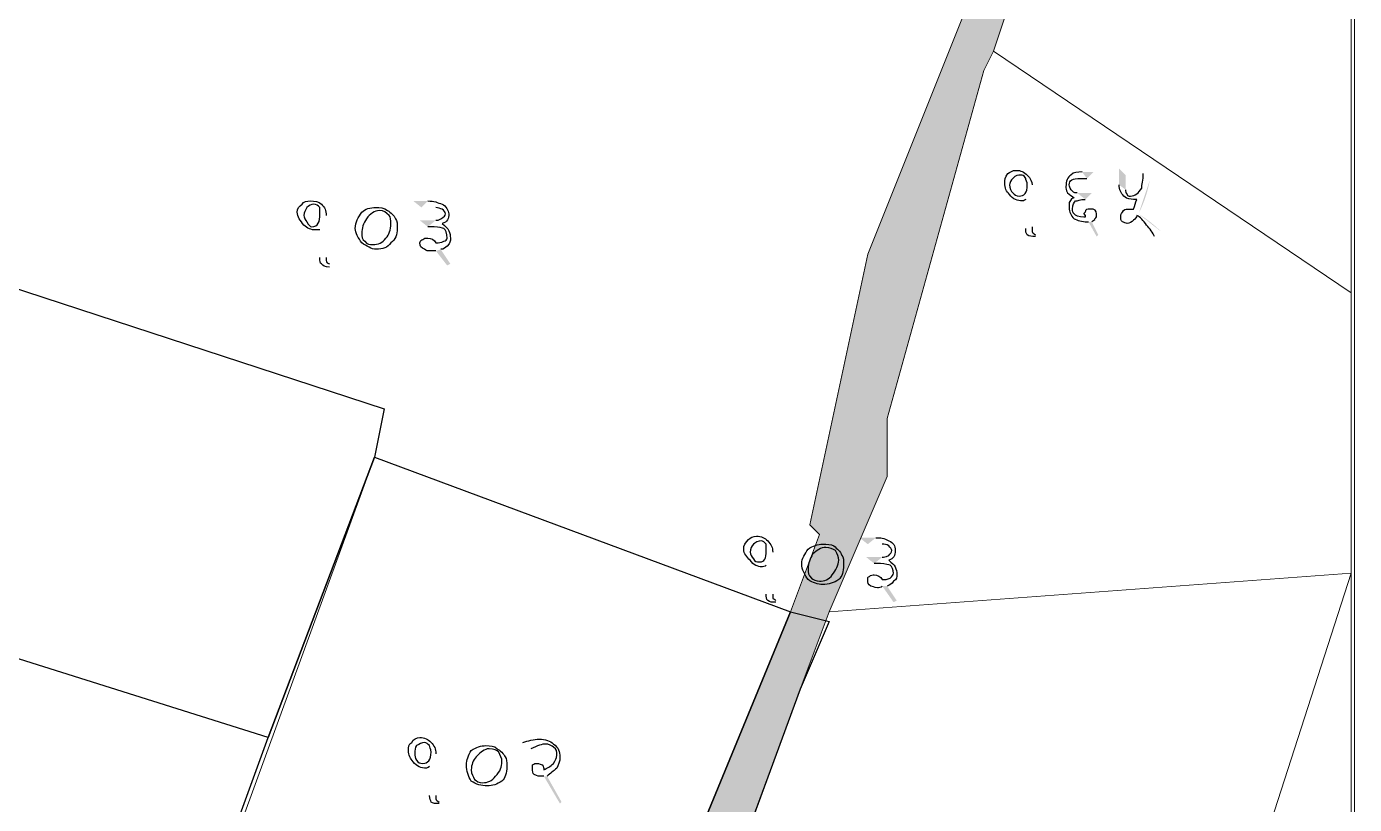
# Model space of a CAD drawing. Header units: inches. Extents: x 2 to 197762, y -33236 to 9.
# Drawn here: x 106914 to 107601, y -14936 to -14534 of the extents above; entities that cross this region are included whole.
import ezdxf

# ---------------------------------------------------------------- set-up
doc = ezdxf.new("R2010")
doc.units = ezdxf.units.IN
doc.header["$LTSCALE"] = 5
doc.header["$MEASUREMENT"] = 0
doc.layers.add('PDF_Geometry', color=7, linetype='Continuous')
doc.layers.add('PDF_Solid Fills', color=7, linetype='Continuous')

msp = doc.modelspace()

# ---------------------------------------------------------------- hatches: boundary and pattern name
at = {"layer": 'PDF_Solid Fills', "true_color": 0xc3c3c3, "transparency": 33554531}
h = msp.add_hatch(color=9, dxfattribs=at)
h.paths.add_polyline_path([(106694.44, -15126.79), (106604.44, -15721.79), (106569.44, -15706.79), (106524.44, -16036.79), (106479.44, -16016.79), (106579.44, -15311.79), (106609.44, -15086.79), (106614.44, -15086.79)], flags=0)
h.paths.add_polyline_path([(106664.44, -15091.79), (106894.44, -15206.79), (107119.44, -15326.79), (107144.44, -15336.79), (107159.44, -15346.79), (107419.44, -15361.79), (107574.44, -15371.79), (107599.44, -15371.79), (107599.44, -15411.79), (107444.44, -15396.79), (107224.44, -15376.79), (107149.44, -15366.79), (107144.44, -15366.79), (106954.44, -15266.79), (106724.44, -15146.79), (106694.44, -15126.79), (106614.44, -15086.79), (106609.44, -15086.79), (106399.44, -15036.79), (106154.44, -14981.79), (105919.44, -14936.79), (105889.44, -14921.79), (105639.44, -14811.79), (105609.44, -14796.79), (105449.44, -14726.79), (105379.44, -14696.79), (105389.44, -14671.79), (105664.44, -14796.79), (105924.44, -14911.79), (106029.44, -14936.79), (106259.44, -14981.79), (106479.44, -15031.79), (106624.44, -15071.79)], flags=0)
h.paths.add_polyline_path([(105234.44, -14616.79), (105219.44, -14646.79), (105164.44, -14746.79), (105149.44, -14861.79), (105124.44, -15061.79), (105129.44, -15086.79), (105154.44, -15206.79), (105194.44, -15206.79), (105214.44, -15296.79), (105274.44, -15571.79), (105314.44, -15636.79), (105409.44, -15811.79), (105524.44, -15976.79), (105574.44, -16051.79), (105599.44, -16246.79), (105624.44, -16436.79), (105614.44, -16621.79), (105629.44, -16691.79), (105924.44, -16711.79), (105979.44, -16761.79), (106374.44, -16806.79), (106534.44, -16811.79), (106829.44, -16821.79), (106949.44, -16826.79), (106954.44, -16826.79), (107099.44, -16801.79), (107164.44, -16781.79), (107374.44, -16721.79), (107424.44, -16706.79), (107599.44, -16706.79), (107599.44, -16756.79), (107179.44, -16816.79), (107159.44, -16816.79), (107134.44, -16821.79), (107129.44, -16826.79), (106989.44, -16851.79), (106774.44, -16851.79), (106704.44, -16851.79), (106459.44, -16851.79), (106429.44, -16851.79), (106194.44, -16826.79), (105994.44, -16806.79), (105949.44, -16796.79), (105954.44, -17081.79), (105949.44, -17331.79), (105999.44, -17421.79), (105939.44, -17421.79), (105879.44, -17301.79), (105889.44, -17116.79), (105894.44, -17071.79), (105899.44, -16751.79), (105729.44, -16741.79), (105574.44, -16731.79), (105594.44, -16681.79), (105584.44, -16676.79), (105579.44, -16501.79), (105574.44, -16356.79), (105569.44, -16306.79), (105534.44, -16106.79), (105494.44, -16056.79), (105374.44, -15956.79), (105284.44, -15966.79), (105179.44, -15981.79), (105004.44, -16006.79), (104924.44, -16006.79), (104819.44, -16061.79), (104654.44, -16046.79), (104364.44, -16021.79), (103959.44, -15986.79), (103864.44, -15961.79), (103864.44, -15826.79), (103994.44, -15841.79), (104104.44, -15841.79), (104109.44, -15911.79), (104154.44, -15916.79), (104374.44, -15946.79), (104484.44, -15951.79), (104634.44, -15956.79), (104909.44, -15971.79), (104914.44, -15971.79), (104969.44, -15951.79), (105364.44, -15916.79), (105214.44, -15581.79), (105214.44, -15576.79), (105079.44, -15226.79), (105054.44, -15216.79), (105029.44, -15036.79), (105069.44, -15031.79), (105059.44, -14881.79), (105069.44, -14741.79), (105079.44, -14621.79), (105064.44, -14576.79)], flags=0)
h.paths.add_polyline_path([(107409.44, -14471.79), (107404.44, -14501.79), (107284.44, -14491.79), (107069.44, -14466.79), (106919.44, -14446.79), (106929.44, -14421.79)], flags=0)
h.paths.add_polyline_path([(106929.44, -14421.79), (106919.44, -14446.79), (106864.44, -14441.79), (106614.44, -14381.79), (106569.44, -14351.79), (106574.44, -14326.79), (106634.44, -14361.79), (106874.44, -14416.79)], flags=0)
h.paths.add_polyline_path([(107599.44, -14421.79), (107589.44, -14426.79), (107459.44, -14496.79), (107429.44, -14501.79), (107414.44, -14546.79), (107409.44, -14556.79), (107359.44, -14736.79), (107359.44, -14766.79), (107329.44, -14836.79), (107314.44, -14876.79), (107159.44, -15296.79), (107144.44, -15336.79), (107119.44, -15326.79), (107174.44, -15196.79), (107184.44, -15141.79), (107194.44, -15111.79), (107239.44, -15006.79), (107309.44, -14836.79), (107324.44, -14796.79), (107319.44, -14791.79), (107349.44, -14651.79), (107399.44, -14526.79), (107404.44, -14501.79), (107409.44, -14471.79), (107444.44, -14476.79), (107579.44, -14406.79), (107599.44, -14396.79)], flags=0)
h.paths.add_polyline_path([(103864.44, -14636.79), (103899.44, -14651.79), (104019.44, -14691.79), (104204.44, -14746.79), (104479.44, -14801.79), (104474.44, -14821.79), (104529.44, -14871.79), (104594.44, -14881.79), (104739.44, -14896.79), (104739.44, -14936.79), (104494.44, -14901.79), (104484.44, -14866.79), (104464.44, -14856.79), (104274.44, -14811.79), (104224.44, -14806.79), (104114.44, -14761.79), (104074.44, -14746.79), (103864.44, -14666.79)], flags=0)
h.paths.add_polyline_path([(103864.44, -17336.79), (103909.44, -17361.79), (104019.44, -17381.79), (104229.44, -17421.79), (103904.44, -17421.79), (103864.44, -17411.79)], flags=0)
h.paths.add_polyline_path([(105549.44, -14296.79), (105384.44, -14576.79), (105429.44, -14596.79), (105389.44, -14671.79), (105379.44, -14696.79), (105234.44, -14616.79), (105064.44, -14576.79), (105024.44, -14521.79), (104974.44, -14471.79), (104914.44, -14416.79), (104734.44, -14276.79), (104609.44, -14181.79), (104324.44, -14116.79), (104199.44, -14086.79), (104814.44, -14086.79), (104999.44, -14241.79), (104999.44, -14251.79), (105339.44, -14401.79), (105469.44, -14116.79), (105479.44, -14086.79), (105484.44, -14086.79), (105609.44, -14086.79), (105549.44, -14231.79), (105569.44, -14251.79)], flags=0)
h.paths.add_polyline_path([(106574.44, -14326.79), (106569.44, -14351.79), (106404.44, -14251.79), (106219.44, -14261.79), (106049.44, -14251.79), (105969.44, -14246.79), (105949.44, -14206.79), (105889.44, -14086.79), (105914.44, -14086.79), (105994.44, -14221.79), (106184.44, -14241.79), (106399.44, -14221.79)], flags=0)
h = msp.add_hatch(color=9, dxfattribs=at)
h.paths.add_polyline_path([(106694.44, -15126.79), (106604.44, -15721.79), (106569.44, -15706.79), (106524.44, -16036.79), (106479.44, -16016.79), (106579.44, -15311.79), (106609.44, -15086.79), (106614.44, -15086.79)], flags=0)
h.paths.add_polyline_path([(106664.44, -15091.79), (106894.44, -15206.79), (107119.44, -15326.79), (107144.44, -15336.79), (107159.44, -15346.79), (107419.44, -15361.79), (107574.44, -15371.79), (107599.44, -15371.79), (107599.44, -15411.79), (107444.44, -15396.79), (107224.44, -15376.79), (107149.44, -15366.79), (107144.44, -15366.79), (106954.44, -15266.79), (106724.44, -15146.79), (106694.44, -15126.79), (106614.44, -15086.79), (106609.44, -15086.79), (106399.44, -15036.79), (106154.44, -14981.79), (105919.44, -14936.79), (105889.44, -14921.79), (105639.44, -14811.79), (105609.44, -14796.79), (105449.44, -14726.79), (105379.44, -14696.79), (105389.44, -14671.79), (105664.44, -14796.79), (105924.44, -14911.79), (106029.44, -14936.79), (106259.44, -14981.79), (106479.44, -15031.79), (106624.44, -15071.79)], flags=0)
h.paths.add_polyline_path([(105234.44, -14616.79), (105219.44, -14646.79), (105164.44, -14746.79), (105149.44, -14861.79), (105124.44, -15061.79), (105129.44, -15086.79), (105154.44, -15206.79), (105194.44, -15206.79), (105214.44, -15296.79), (105274.44, -15571.79), (105314.44, -15636.79), (105409.44, -15811.79), (105524.44, -15976.79), (105574.44, -16051.79), (105599.44, -16246.79), (105624.44, -16436.79), (105614.44, -16621.79), (105629.44, -16691.79), (105924.44, -16711.79), (105979.44, -16761.79), (106374.44, -16806.79), (106534.44, -16811.79), (106829.44, -16821.79), (106949.44, -16826.79), (106954.44, -16826.79), (107099.44, -16801.79), (107164.44, -16781.79), (107374.44, -16721.79), (107424.44, -16706.79), (107599.44, -16706.79), (107599.44, -16756.79), (107179.44, -16816.79), (107159.44, -16816.79), (107134.44, -16821.79), (107129.44, -16826.79), (106989.44, -16851.79), (106774.44, -16851.79), (106704.44, -16851.79), (106459.44, -16851.79), (106429.44, -16851.79), (106194.44, -16826.79), (105994.44, -16806.79), (105949.44, -16796.79), (105954.44, -17081.79), (105949.44, -17331.79), (105999.44, -17421.79), (105939.44, -17421.79), (105879.44, -17301.79), (105889.44, -17116.79), (105894.44, -17071.79), (105899.44, -16751.79), (105729.44, -16741.79), (105574.44, -16731.79), (105594.44, -16681.79), (105584.44, -16676.79), (105579.44, -16501.79), (105574.44, -16356.79), (105569.44, -16306.79), (105534.44, -16106.79), (105494.44, -16056.79), (105374.44, -15956.79), (105284.44, -15966.79), (105179.44, -15981.79), (105004.44, -16006.79), (104924.44, -16006.79), (104819.44, -16061.79), (104654.44, -16046.79), (104364.44, -16021.79), (103959.44, -15986.79), (103864.44, -15961.79), (103864.44, -15826.79), (103994.44, -15841.79), (104104.44, -15841.79), (104109.44, -15911.79), (104154.44, -15916.79), (104374.44, -15946.79), (104484.44, -15951.79), (104634.44, -15956.79), (104909.44, -15971.79), (104914.44, -15971.79), (104969.44, -15951.79), (105364.44, -15916.79), (105214.44, -15581.79), (105214.44, -15576.79), (105079.44, -15226.79), (105054.44, -15216.79), (105029.44, -15036.79), (105069.44, -15031.79), (105059.44, -14881.79), (105069.44, -14741.79), (105079.44, -14621.79), (105064.44, -14576.79)], flags=0)
h.paths.add_polyline_path([(107409.44, -14471.79), (107404.44, -14501.79), (107284.44, -14491.79), (107069.44, -14466.79), (106919.44, -14446.79), (106929.44, -14421.79)], flags=0)
h.paths.add_polyline_path([(106929.44, -14421.79), (106919.44, -14446.79), (106864.44, -14441.79), (106614.44, -14381.79), (106569.44, -14351.79), (106574.44, -14326.79), (106634.44, -14361.79), (106874.44, -14416.79)], flags=0)
h.paths.add_polyline_path([(107599.44, -14421.79), (107589.44, -14426.79), (107459.44, -14496.79), (107429.44, -14501.79), (107414.44, -14546.79), (107409.44, -14556.79), (107359.44, -14736.79), (107359.44, -14766.79), (107329.44, -14836.79), (107314.44, -14876.79), (107159.44, -15296.79), (107144.44, -15336.79), (107119.44, -15326.79), (107174.44, -15196.79), (107184.44, -15141.79), (107194.44, -15111.79), (107239.44, -15006.79), (107309.44, -14836.79), (107324.44, -14796.79), (107319.44, -14791.79), (107349.44, -14651.79), (107399.44, -14526.79), (107404.44, -14501.79), (107409.44, -14471.79), (107444.44, -14476.79), (107579.44, -14406.79), (107599.44, -14396.79)], flags=0)
h.paths.add_polyline_path([(103864.44, -14636.79), (103899.44, -14651.79), (104019.44, -14691.79), (104204.44, -14746.79), (104479.44, -14801.79), (104474.44, -14821.79), (104529.44, -14871.79), (104594.44, -14881.79), (104739.44, -14896.79), (104739.44, -14936.79), (104494.44, -14901.79), (104484.44, -14866.79), (104464.44, -14856.79), (104274.44, -14811.79), (104224.44, -14806.79), (104114.44, -14761.79), (104074.44, -14746.79), (103864.44, -14666.79)], flags=0)
h.paths.add_polyline_path([(103864.44, -17336.79), (103909.44, -17361.79), (104019.44, -17381.79), (104229.44, -17421.79), (103904.44, -17421.79), (103864.44, -17411.79)], flags=0)
h.paths.add_polyline_path([(105549.44, -14296.79), (105384.44, -14576.79), (105429.44, -14596.79), (105389.44, -14671.79), (105379.44, -14696.79), (105234.44, -14616.79), (105064.44, -14576.79), (105024.44, -14521.79), (104974.44, -14471.79), (104914.44, -14416.79), (104734.44, -14276.79), (104609.44, -14181.79), (104324.44, -14116.79), (104199.44, -14086.79), (104814.44, -14086.79), (104999.44, -14241.79), (104999.44, -14251.79), (105339.44, -14401.79), (105469.44, -14116.79), (105479.44, -14086.79), (105484.44, -14086.79), (105609.44, -14086.79), (105549.44, -14231.79), (105569.44, -14251.79)], flags=0)
h.paths.add_polyline_path([(106574.44, -14326.79), (106569.44, -14351.79), (106404.44, -14251.79), (106219.44, -14261.79), (106049.44, -14251.79), (105969.44, -14246.79), (105949.44, -14206.79), (105889.44, -14086.79), (105914.44, -14086.79), (105994.44, -14221.79), (106184.44, -14241.79), (106399.44, -14221.79)], flags=0)
at = {"layer": 'PDF_Solid Fills', "transparency": 33554559}
h = msp.add_hatch(color=256, dxfattribs=at)
h.paths.add_polyline_path([(107434.44, -14615.95), (107434.44, -14637.62)], flags=0)
h.paths.add_polyline_path([(107436.11, -14641.79), (107436.11, -14642.62)], flags=0)
h.paths.add_polyline_path([(107462.78, -14612.62), (107466.11, -14609.29), (107460.28, -14609.29)], flags=0)
h.paths.add_polyline_path([(107463.61, -14635.12), (107467.78, -14642.62), (107468.61, -14641.79), (107465.28, -14635.12)], flags=0)
h.paths.add_polyline_path([(107461.94, -14623.45), (107465.28, -14620.12), (107457.78, -14620.12)], flags=0)
h.paths.add_polyline_path([(107491.94, -14610.12), (107495.28, -14613.45)], flags=0)
h.paths.add_polyline_path([(107489.44, -14630.95, 0.0757), (107495.28, -14613.45)], flags=0)
h.paths.add_polyline_path([(107501.11, -14640.12, 0.059151), (107489.44, -14630.95)], flags=0)
h.paths.add_polyline_path([(107501.11, -14640.12), (107497.78, -14642.62)], flags=0)
h.paths.add_polyline_path([(107479.44, -14615.95), (107479.44, -14607.62), (107482.78, -14610.95), (107482.78, -14618.45)], flags=0)
h = msp.add_hatch(color=256, dxfattribs=at)
h.paths.add_polyline_path([(107069.44, -14631.79), (107069.44, -14653.45)], flags=0)
h.paths.add_polyline_path([(107071.11, -14656.79), (107071.11, -14658.45)], flags=0)
h.paths.add_polyline_path([(107118.61, -14627.62), (107114.44, -14624.29), (107121.94, -14624.29)], flags=0)
h.paths.add_polyline_path([(107128.61, -14649.29), (107133.61, -14656.79), (107131.94, -14657.62), (107126.11, -14650.12)], flags=0)
h.paths.add_polyline_path([(107121.94, -14637.62), (107117.78, -14634.29), (107126.11, -14634.29)], flags=0)
h = msp.add_hatch(color=256, dxfattribs=at)
h.paths.add_polyline_path([(107300.28, -14805.95), (107300.28, -14827.62)], flags=0)
h.paths.add_polyline_path([(107301.94, -14830.95), (107301.94, -14831.79)], flags=0)
h.paths.add_polyline_path([(107349.44, -14801.79), (107345.28, -14798.45), (107353.61, -14798.45)], flags=0)
h.paths.add_polyline_path([(107359.44, -14823.45), (107364.44, -14830.95), (107362.78, -14831.79), (107356.94, -14823.45)], flags=0)
h.paths.add_polyline_path([(107352.78, -14811.79), (107348.61, -14808.45), (107356.94, -14808.45)], flags=0)
h = msp.add_hatch(color=256, dxfattribs=at)
h.paths.add_polyline_path([(107126.11, -14910.12), (107126.11, -14931.79)], flags=0)
h.paths.add_polyline_path([(107127.78, -14935.12), (107127.78, -14935.95)], flags=0)
h.paths.add_polyline_path([(107175.28, -14907.62), (107171.11, -14904.29)], flags=0)
h.paths.add_polyline_path([(107183.61, -14921.79), (107191.11, -14935.12), (107190.28, -14935.95), (107181.94, -14921.79)], flags=0)

# ---------------------------------------------------------------- linework, layer by layer
at = {"layer": 'PDF_Geometry', "lineweight": 13}
msp.add_lwpolyline([(103863.61, -13751.79), (107601.11, -13751.79), (107601.11, -17423.45), (103863.61, -17423.45)], close=True, dxfattribs=at)
at = {"layer": 'PDF_Geometry', "lineweight": 9}
for points in [[(107599.44, -14671.79), (107414.44, -14546.79), (107429.44, -14501.79), (107459.44, -14496.79), (107589.44, -14426.79), (107599.44, -14421.79)], [(107599.44, -14671.79), (107414.44, -14546.79), (107429.44, -14501.79), (107459.44, -14496.79), (107589.44, -14426.79), (107599.44, -14421.79)], [(107404.44, -14501.79), (107399.44, -14526.79), (107349.44, -14651.79), (107319.44, -14791.79), (107324.44, -14796.79), (107309.44, -14836.79), (107094.44, -14756.79), (107099.44, -14731.79), (106839.44, -14646.79), (106844.44, -14636.79), (106844.44, -14626.79), (106909.44, -14466.79), (106919.44, -14446.79), (107069.44, -14466.79), (107284.44, -14491.79)], [(107404.44, -14501.79), (107399.44, -14526.79), (107349.44, -14651.79), (107319.44, -14791.79), (107324.44, -14796.79), (107309.44, -14836.79), (107094.44, -14756.79), (107099.44, -14731.79), (106839.44, -14646.79), (106844.44, -14636.79), (106844.44, -14626.79), (106909.44, -14466.79), (106919.44, -14446.79), (107069.44, -14466.79), (107284.44, -14491.79)], [(107599.44, -14811.79), (107599.44, -14816.79), (107329.44, -14836.79), (107359.44, -14766.79), (107359.44, -14736.79), (107409.44, -14556.79), (107414.44, -14546.79), (107599.44, -14671.79)], [(107599.44, -14811.79), (107599.44, -14816.79), (107329.44, -14836.79), (107359.44, -14766.79), (107359.44, -14736.79), (107409.44, -14556.79), (107414.44, -14546.79), (107599.44, -14671.79)], [(107094.44, -14756.79), (106939.44, -15181.79), (106664.44, -15076.79), (106669.44, -15071.79), (106774.44, -14816.79), (106839.44, -14651.79), (106839.44, -14646.79), (107099.44, -14731.79)], [(107094.44, -14756.79), (106939.44, -15181.79), (106664.44, -15076.79), (106669.44, -15071.79), (106774.44, -14816.79), (106839.44, -14651.79), (106839.44, -14646.79), (107099.44, -14731.79)], [(107309.44, -14836.79), (107239.44, -15006.79), (107194.44, -15111.79), (107169.44, -15101.79), (107129.44, -15236.79), (106939.44, -15181.79), (107094.44, -14756.79)], [(107309.44, -14836.79), (107239.44, -15006.79), (107194.44, -15111.79), (107169.44, -15101.79), (107129.44, -15236.79), (106939.44, -15181.79), (107094.44, -14756.79)], [(107549.44, -14971.79), (107494.44, -14961.79), (107489.44, -15151.79), (107434.44, -15311.79), (107159.44, -15296.79), (107314.44, -14876.79), (107329.44, -14836.79), (107599.44, -14816.79)], [(107549.44, -14971.79), (107494.44, -14961.79), (107489.44, -15151.79), (107434.44, -15311.79), (107159.44, -15296.79), (107314.44, -14876.79), (107329.44, -14836.79), (107599.44, -14816.79)], [(107599.44, -15321.79), (107484.44, -15316.79), (107489.44, -15151.79), (107549.44, -14971.79), (107599.44, -14816.79)], [(107599.44, -15321.79), (107484.44, -15316.79), (107489.44, -15151.79), (107549.44, -14971.79), (107599.44, -14816.79)]]:
    msp.add_lwpolyline(points, close=True, dxfattribs=at)
for points in [[(107429.44, -14501.79), (107414.44, -14546.79), (107409.44, -14556.79), (107359.44, -14736.79), (107359.44, -14766.79), (107329.44, -14836.79), (107314.44, -14876.79), (107159.44, -15296.79), (107144.44, -15336.79), (107119.44, -15326.79), (107174.44, -15196.79), (107184.44, -15141.79), (107194.44, -15111.79), (107239.44, -15006.79), (107309.44, -14836.79), (107324.44, -14796.79), (107319.44, -14791.79), (107349.44, -14651.79), (107399.44, -14526.79)], [(107429.44, -14501.79), (107414.44, -14546.79), (107409.44, -14556.79), (107359.44, -14736.79), (107359.44, -14766.79), (107329.44, -14836.79), (107314.44, -14876.79), (107159.44, -15296.79), (107144.44, -15336.79), (107119.44, -15326.79), (107174.44, -15196.79), (107184.44, -15141.79), (107194.44, -15111.79), (107239.44, -15006.79), (107309.44, -14836.79), (107324.44, -14796.79), (107319.44, -14791.79), (107349.44, -14651.79), (107399.44, -14526.79)], [(107599.44, -14816.79), (107599.44, -14811.79), (107599.44, -14816.79)], [(107599.44, -14816.79), (107599.44, -14811.79), (107599.44, -14816.79)]]:
    msp.add_lwpolyline(points, dxfattribs=at)
at = {"layer": 'PDF_Geometry', "color": 21, "lineweight": 13, "true_color": 0xffafaf}
for points in [[(107094.44, -14756.79), (107039.44, -14901.79), (106769.44, -14816.79), (106774.44, -14816.79), (106839.44, -14651.79), (106839.44, -14646.79), (107099.44, -14731.79)], [(107094.44, -14756.79), (107039.44, -14901.79), (106769.44, -14816.79), (106774.44, -14816.79), (106839.44, -14651.79), (106839.44, -14646.79), (107099.44, -14731.79)], [(107094.44, -14756.79), (107039.44, -14901.79), (106769.44, -14816.79), (106774.44, -14816.79), (106839.44, -14651.79), (106839.44, -14646.79), (107099.44, -14731.79)], [(107094.44, -14756.79), (107039.44, -14901.79), (106769.44, -14816.79), (106774.44, -14816.79), (106839.44, -14651.79), (106839.44, -14646.79), (107099.44, -14731.79)], [(107309.44, -14836.79), (107239.44, -15006.79), (107204.44, -15091.79), (106999.44, -15011.79), (107039.44, -14901.79), (107094.44, -14756.79)], [(107309.44, -14836.79), (107239.44, -15006.79), (107204.44, -15091.79), (106999.44, -15011.79), (107039.44, -14901.79), (107094.44, -14756.79)], [(107309.44, -14836.79), (107239.44, -15006.79), (107204.44, -15091.79), (106999.44, -15011.79), (107039.44, -14901.79), (107094.44, -14756.79)], [(107309.44, -14836.79), (107239.44, -15006.79), (107204.44, -15091.79), (106999.44, -15011.79), (107039.44, -14901.79), (107094.44, -14756.79)], [(107204.44, -15091.79), (107239.44, -15006.79), (107309.44, -14836.79), (107329.44, -14841.79), (107314.44, -14876.79), (107224.44, -15121.79), (107194.44, -15111.79)], [(107204.44, -15091.79), (107239.44, -15006.79), (107309.44, -14836.79), (107329.44, -14841.79), (107314.44, -14876.79), (107224.44, -15121.79), (107194.44, -15111.79)], [(107204.44, -15091.79), (107239.44, -15006.79), (107309.44, -14836.79), (107329.44, -14841.79), (107314.44, -14876.79), (107224.44, -15121.79), (107194.44, -15111.79)], [(107204.44, -15091.79), (107239.44, -15006.79), (107309.44, -14836.79), (107329.44, -14841.79), (107314.44, -14876.79), (107224.44, -15121.79), (107194.44, -15111.79)]]:
    msp.add_lwpolyline(points, close=True, dxfattribs=at)
at = {"layer": 'PDF_Geometry', "color": 21, "lineweight": 25, "true_color": 0xffafaf}
for points in [[(107094.44, -14756.79), (107039.44, -14901.79), (106769.44, -14816.79), (106774.44, -14816.79), (106839.44, -14651.79), (106839.44, -14646.79), (107099.44, -14731.79)], [(107094.44, -14756.79), (107039.44, -14901.79), (106769.44, -14816.79), (106774.44, -14816.79), (106839.44, -14651.79), (106839.44, -14646.79), (107099.44, -14731.79)], [(107309.44, -14836.79), (107239.44, -15006.79), (107204.44, -15091.79), (106999.44, -15011.79), (107039.44, -14901.79), (107094.44, -14756.79)], [(107309.44, -14836.79), (107239.44, -15006.79), (107204.44, -15091.79), (106999.44, -15011.79), (107039.44, -14901.79), (107094.44, -14756.79)], [(107204.44, -15091.79), (107239.44, -15006.79), (107309.44, -14836.79), (107329.44, -14841.79), (107314.44, -14876.79), (107224.44, -15121.79), (107194.44, -15111.79)], [(107204.44, -15091.79), (107239.44, -15006.79), (107309.44, -14836.79), (107329.44, -14841.79), (107314.44, -14876.79), (107224.44, -15121.79), (107194.44, -15111.79)]]:
    msp.add_lwpolyline(points, close=True, dxfattribs=at)
at = {"layer": 'PDF_Geometry', "lineweight": 25}
for points in [[(107420.28, -14615.12), (107420.28, -14613.45), (107420.28, -14611.79), (107421.94, -14610.12)], [(107421.94, -14610.12), (107422.78, -14609.29), (107424.44, -14608.45), (107426.11, -14608.45)], [(107428.61, -14610.95), (107426.94, -14610.95), (107426.11, -14610.95), (107424.44, -14612.62)], [(107426.11, -14608.45), (107428.61, -14608.45), (107430.28, -14609.29), (107431.94, -14610.95)], [(107431.11, -14612.62), (107430.28, -14610.95), (107429.44, -14610.95), (107428.61, -14610.95)], [(107431.94, -14610.95), (107433.61, -14612.62), (107434.44, -14614.29), (107434.44, -14615.95)], [(107454.44, -14610.95), (107452.78, -14611.79), (107451.94, -14614.29), (107451.94, -14616.79)], [(107460.28, -14609.29), (107457.78, -14609.29), (107456.11, -14609.29), (107454.44, -14610.95)], [(107491.11, -14617.62), (107491.11, -14615.95), (107491.94, -14613.45), (107491.94, -14610.12)], [(107422.78, -14620.95), (107421.11, -14619.29), (107420.28, -14617.62), (107420.28, -14615.12)], [(107424.44, -14612.62), (107423.61, -14613.45), (107422.78, -14615.12), (107422.78, -14615.95)], [(107422.78, -14615.95), (107422.78, -14617.62), (107423.61, -14619.29), (107424.44, -14620.12)], [(107427.78, -14621.79), (107430.28, -14621.79), (107431.94, -14620.12), (107431.94, -14615.95)], [(107431.94, -14615.95), (107431.94, -14614.29), (107431.11, -14613.45), (107431.11, -14612.62)], [(107451.94, -14616.79), (107451.94, -14617.62), (107451.94, -14618.45), (107452.78, -14620.12)], [(107453.61, -14615.95), (107453.61, -14613.45), (107455.28, -14612.62), (107459.44, -14612.62)], [(107455.28, -14619.29), (107454.44, -14618.45), (107453.61, -14616.79), (107453.61, -14615.95)], [(107459.44, -14612.62), (107460.28, -14612.62), (107460.28, -14612.62), (107461.11, -14612.62)], [(107461.11, -14612.62), (107461.94, -14612.62), (107462.78, -14612.62), (107462.78, -14612.62)], [(107481.94, -14621.79), (107480.28, -14620.12), (107479.44, -14618.45), (107479.44, -14615.95)], [(107482.78, -14618.45), (107482.78, -14619.29), (107482.78, -14620.12), (107483.61, -14620.95)], [(107485.28, -14621.79), (107487.78, -14621.79), (107489.44, -14620.12), (107491.11, -14617.62)], [(107054.44, -14630.12), (107054.44, -14628.45), (107055.28, -14626.79), (107056.94, -14625.95)], [(107056.94, -14625.95), (107057.78, -14624.29), (107059.44, -14624.29), (107061.11, -14624.29)], [(107062.78, -14625.95), (107061.94, -14625.95), (107060.28, -14626.79), (107059.44, -14627.62)], [(107061.11, -14624.29), (107063.61, -14624.29), (107065.28, -14624.29), (107066.94, -14625.95)], [(107066.11, -14627.62), (107065.28, -14626.79), (107064.44, -14625.95), (107062.78, -14625.95)], [(107066.94, -14625.95), (107068.61, -14627.62), (107069.44, -14629.29), (107069.44, -14631.79)], [(107121.94, -14624.29), (107125.28, -14624.29), (107126.94, -14625.12), (107129.44, -14625.95)], [(107129.44, -14625.95), (107131.11, -14626.79), (107132.78, -14629.29), (107132.78, -14630.95)], [(107429.44, -14624.29), (107426.94, -14624.29), (107424.44, -14623.45), (107422.78, -14620.95)], [(107424.44, -14620.12), (107425.28, -14620.95), (107426.11, -14621.79), (107427.78, -14621.79)], [(107431.11, -14623.45), (107430.28, -14624.29), (107429.44, -14624.29), (107429.44, -14624.29)], [(107452.78, -14620.12), (107453.61, -14620.95), (107455.28, -14621.79), (107456.11, -14622.62)], [(107456.11, -14622.62), (107455.28, -14622.62), (107454.44, -14623.45), (107453.61, -14625.12)], [(107453.61, -14625.12), (107453.61, -14625.12), (107453.61, -14626.79), (107453.61, -14627.62)], [(107457.78, -14620.12), (107456.94, -14620.12), (107456.11, -14620.12), (107455.28, -14619.29)], [(107455.28, -14628.45), (107455.28, -14625.95), (107456.11, -14625.12), (107456.94, -14624.29)], [(107456.94, -14624.29), (107457.78, -14624.29), (107459.44, -14623.45), (107461.94, -14623.45)], [(107486.94, -14623.45), (107485.28, -14623.45), (107483.61, -14623.45), (107481.94, -14621.79)], [(107483.61, -14620.95), (107483.61, -14621.79), (107484.44, -14621.79), (107485.28, -14621.79)], [(107486.94, -14628.45), (107487.78, -14626.79), (107487.78, -14625.12), (107488.61, -14623.45)], [(107488.61, -14623.45), (107487.78, -14623.45), (107487.78, -14623.45), (107486.94, -14623.45)], [(107057.78, -14636.79), (107056.11, -14634.29), (107054.44, -14632.62), (107054.44, -14630.12)], [(107059.44, -14627.62), (107058.61, -14629.29), (107057.78, -14630.12), (107057.78, -14631.79)], [(107057.78, -14631.79), (107057.78, -14632.62), (107058.61, -14634.29), (107059.44, -14635.12)], [(107061.94, -14637.62), (107065.28, -14637.62), (107066.11, -14635.12), (107066.11, -14630.95)], [(107066.11, -14630.95), (107066.11, -14630.12), (107066.11, -14628.45), (107066.11, -14627.62)], [(107084.44, -14638.45), (107084.44, -14635.12), (107086.11, -14632.62), (107087.78, -14630.12)], [(107087.78, -14630.12), (107089.44, -14628.45), (107091.94, -14627.62), (107095.28, -14627.62)], [(107096.94, -14629.29), (107094.44, -14629.29), (107091.94, -14630.95), (107090.28, -14633.45)], [(107095.28, -14627.62), (107096.94, -14627.62), (107099.44, -14627.62), (107101.11, -14629.29)], [(107101.94, -14631.79), (107100.28, -14630.12), (107099.44, -14629.29), (107096.94, -14629.29)], [(107101.11, -14629.29), (107102.78, -14630.12), (107104.44, -14631.79), (107105.28, -14633.45)], [(107102.78, -14635.95), (107102.78, -14634.29), (107102.78, -14632.62), (107101.94, -14631.79)], [(107129.44, -14628.45), (107128.61, -14628.45), (107126.94, -14627.62), (107126.11, -14627.62)], [(107128.61, -14633.45), (107130.28, -14632.62), (107131.11, -14631.79), (107131.11, -14630.95)], [(107131.11, -14630.95), (107131.11, -14630.12), (107130.28, -14629.29), (107129.44, -14628.45)], [(107132.78, -14630.95), (107132.78, -14633.45), (107131.94, -14635.12), (107129.44, -14635.95)], [(107453.61, -14627.62), (107453.61, -14630.12), (107454.44, -14631.79), (107456.11, -14633.45)], [(107455.28, -14629.29), (107455.28, -14628.45), (107455.28, -14628.45), (107455.28, -14628.45)], [(107456.11, -14630.95), (107456.11, -14630.95), (107455.28, -14630.12), (107455.28, -14629.29)], [(107461.11, -14632.62), (107458.61, -14632.62), (107456.94, -14631.79), (107456.11, -14630.95)], [(107461.94, -14630.12), (107461.11, -14630.95), (107461.11, -14630.95), (107461.11, -14630.95)], [(107461.11, -14630.95), (107461.11, -14630.95), (107461.94, -14631.79), (107461.94, -14631.79)], [(107461.94, -14632.62), (107461.94, -14632.62), (107461.94, -14632.62), (107461.11, -14632.62)], [(107464.44, -14628.45), (107462.78, -14628.45), (107461.94, -14628.45), (107461.94, -14630.12)], [(107461.94, -14631.79), (107461.94, -14631.79), (107461.94, -14632.62), (107461.94, -14632.62)], [(107467.78, -14630.95), (107467.78, -14629.29), (107466.94, -14628.45), (107464.44, -14628.45)], [(107466.94, -14633.45), (107467.78, -14632.62), (107467.78, -14632.62), (107467.78, -14630.95)], [(107480.28, -14632.62), (107480.28, -14631.79), (107480.28, -14630.95), (107481.11, -14630.12)], [(107481.11, -14635.12), (107480.28, -14634.29), (107480.28, -14633.45), (107480.28, -14632.62)], [(107481.11, -14630.12), (107481.94, -14628.45), (107482.78, -14628.45), (107483.61, -14628.45)], [(107483.61, -14628.45), (107485.28, -14628.45), (107486.11, -14628.45), (107486.94, -14628.45)], [(107488.61, -14631.79), (107488.61, -14632.62), (107487.78, -14633.45), (107486.94, -14634.29)], [(107493.61, -14636.79), (107491.94, -14634.29), (107490.28, -14632.62), (107488.61, -14631.79)], [(107063.61, -14639.29), (107061.94, -14639.29), (107059.44, -14638.45), (107057.78, -14636.79)], [(107059.44, -14635.12), (107060.28, -14636.79), (107061.11, -14637.62), (107061.94, -14637.62)], [(107066.11, -14639.29), (107065.28, -14639.29), (107064.44, -14639.29), (107063.61, -14639.29)], [(107087.78, -14645.95), (107086.11, -14643.45), (107084.44, -14640.95), (107084.44, -14638.45)], [(107090.28, -14633.45), (107088.61, -14635.95), (107087.78, -14638.45), (107087.78, -14640.95)], [(107100.28, -14643.45), (107101.94, -14641.79), (107102.78, -14639.29), (107102.78, -14635.95)], [(107106.11, -14638.45), (107106.11, -14641.79), (107105.28, -14644.29), (107102.78, -14645.95)], [(107105.28, -14633.45), (107106.11, -14634.29), (107106.11, -14636.79), (107106.11, -14638.45)], [(107123.61, -14637.62), (107122.78, -14637.62), (107121.94, -14637.62), (107121.94, -14637.62)], [(107125.28, -14637.62), (107125.28, -14637.62), (107124.44, -14637.62), (107123.61, -14637.62)], [(107130.28, -14638.45), (107129.44, -14638.45), (107127.78, -14637.62), (107125.28, -14637.62)], [(107126.11, -14634.29), (107126.94, -14634.29), (107127.78, -14634.29), (107128.61, -14633.45)], [(107129.44, -14635.95), (107132.78, -14638.45), (107133.61, -14640.95), (107133.61, -14643.45)], [(107131.94, -14643.45), (107131.94, -14640.95), (107131.11, -14639.29), (107130.28, -14638.45)], [(107431.94, -14641.79), (107431.11, -14640.95), (107431.11, -14640.12), (107431.11, -14638.45)], [(107434.44, -14637.62), (107434.44, -14639.29), (107434.44, -14640.12), (107434.44, -14640.12)], [(107456.11, -14633.45), (107457.78, -14634.29), (107460.28, -14635.12), (107462.78, -14635.12)], [(107462.78, -14635.12), (107462.78, -14635.12), (107462.78, -14635.12), (107463.61, -14635.12)], [(107465.28, -14635.12), (107466.11, -14634.29), (107466.94, -14634.29), (107466.94, -14633.45)], [(107483.61, -14635.95), (107482.78, -14635.95), (107481.94, -14635.12), (107481.11, -14635.12)], [(107486.94, -14634.29), (107486.11, -14635.12), (107484.44, -14635.95), (107483.61, -14635.95)], [(107497.78, -14642.62), (107496.94, -14640.95), (107495.28, -14638.45), (107493.61, -14636.79)], [(107087.78, -14640.95), (107087.78, -14642.62), (107087.78, -14644.29), (107089.44, -14645.12)], [(107095.28, -14649.29), (107092.78, -14649.29), (107090.28, -14647.62), (107087.78, -14645.95)], [(107089.44, -14645.12), (107090.28, -14646.79), (107091.94, -14646.79), (107093.61, -14646.79)], [(107093.61, -14646.79), (107096.11, -14646.79), (107098.61, -14645.95), (107100.28, -14643.45)], [(107102.78, -14645.95), (107101.11, -14648.45), (107098.61, -14649.29), (107095.28, -14649.29)], [(107117.78, -14645.95), (107117.78, -14645.12), (107118.61, -14644.29), (107119.44, -14644.29)], [(107120.28, -14649.29), (107118.61, -14648.45), (107117.78, -14647.62), (107117.78, -14645.95)], [(107119.44, -14644.29), (107120.28, -14643.45), (107120.28, -14643.45), (107121.94, -14643.45)], [(107121.94, -14643.45), (107123.61, -14643.45), (107125.28, -14644.29), (107126.11, -14645.95)], [(107126.11, -14645.95), (107127.78, -14645.95), (107128.61, -14645.95), (107130.28, -14645.12)], [(107130.28, -14645.12), (107131.11, -14645.12), (107131.94, -14644.29), (107131.94, -14643.45)], [(107133.61, -14643.45), (107133.61, -14645.12), (107133.61, -14645.95), (107131.94, -14647.62)], [(107436.11, -14642.62), (107434.44, -14642.62), (107432.78, -14642.62), (107431.94, -14641.79)], [(107434.44, -14640.12), (107434.44, -14640.95), (107435.28, -14640.95), (107436.11, -14641.79)], [(107066.94, -14656.79), (107066.11, -14656.79), (107066.11, -14655.12), (107066.11, -14653.45)], [(107069.44, -14653.45), (107069.44, -14654.29), (107069.44, -14655.12), (107069.44, -14655.12)], [(107123.61, -14650.12), (107121.94, -14650.12), (107121.11, -14650.12), (107120.28, -14649.29)], [(107126.11, -14650.12), (107125.28, -14650.12), (107124.44, -14650.12), (107123.61, -14650.12)], [(107131.94, -14647.62), (107131.11, -14648.45), (107130.28, -14649.29), (107128.61, -14649.29)], [(107071.11, -14658.45), (107068.61, -14658.45), (107067.78, -14657.62), (107066.94, -14656.79)], [(107069.44, -14655.12), (107069.44, -14655.95), (107070.28, -14656.79), (107071.11, -14656.79)], [(107287.78, -14799.29), (107288.61, -14798.45), (107290.28, -14797.62), (107291.94, -14797.62)], [(107291.94, -14797.62), (107294.44, -14797.62), (107296.11, -14798.45), (107297.78, -14800.12)], [(107285.28, -14804.29), (107285.28, -14802.62), (107286.11, -14800.95), (107287.78, -14799.29)], [(107288.61, -14810.12), (107286.94, -14808.45), (107285.28, -14806.79), (107285.28, -14804.29)], [(107290.28, -14801.79), (107289.44, -14802.62), (107288.61, -14804.29), (107288.61, -14805.95)], [(107294.44, -14800.12), (107292.78, -14800.12), (107291.11, -14800.95), (107290.28, -14801.79)], [(107296.94, -14801.79), (107296.11, -14800.95), (107295.28, -14800.12), (107294.44, -14800.12)], [(107296.94, -14805.12), (107296.94, -14803.45), (107296.94, -14802.62), (107296.94, -14801.79)], [(107297.78, -14800.12), (107299.44, -14801.79), (107300.28, -14803.45), (107300.28, -14805.95)], [(107315.28, -14811.79), (107315.28, -14809.29), (107316.94, -14806.79), (107318.61, -14804.29)], [(107318.61, -14804.29), (107321.11, -14802.62), (107323.61, -14801.79), (107326.11, -14801.79)], [(107327.78, -14803.45), (107325.28, -14803.45), (107322.78, -14805.12), (107321.11, -14806.79)], [(107326.11, -14801.79), (107328.61, -14801.79), (107330.28, -14801.79), (107331.94, -14802.62)], [(107332.78, -14805.12), (107331.11, -14804.29), (107330.28, -14803.45), (107327.78, -14803.45)], [(107331.94, -14802.62), (107333.61, -14804.29), (107335.28, -14805.12), (107336.11, -14807.62)], [(107353.61, -14798.45), (107356.11, -14798.45), (107357.78, -14798.45), (107360.28, -14800.12)], [(107360.28, -14802.62), (107359.44, -14801.79), (107357.78, -14801.79), (107356.94, -14801.79)], [(107360.28, -14800.12), (107362.78, -14800.95), (107363.61, -14802.62), (107363.61, -14805.12)], [(107361.94, -14805.12), (107361.94, -14804.29), (107361.11, -14803.45), (107360.28, -14802.62)], [(107288.61, -14805.95), (107288.61, -14806.79), (107289.44, -14808.45), (107290.28, -14809.29)], [(107294.44, -14813.45), (107292.78, -14813.45), (107290.28, -14812.62), (107288.61, -14810.12)], [(107290.28, -14809.29), (107291.11, -14810.95), (107291.94, -14810.95), (107293.61, -14810.95)], [(107293.61, -14810.95), (107296.11, -14810.95), (107296.94, -14809.29), (107296.94, -14805.12)], [(107321.11, -14806.79), (107319.44, -14809.29), (107318.61, -14811.79), (107318.61, -14814.29)], [(107331.11, -14817.62), (107332.78, -14815.12), (107334.44, -14812.62), (107334.44, -14810.12)], [(107334.44, -14810.12), (107334.44, -14808.45), (107333.61, -14806.79), (107332.78, -14805.12)], [(107336.11, -14807.62), (107336.94, -14808.45), (107336.94, -14810.12), (107336.94, -14812.62)], [(107356.94, -14808.45), (107357.78, -14808.45), (107358.61, -14808.45), (107360.28, -14807.62)], [(107363.61, -14805.12), (107363.61, -14807.62), (107362.78, -14809.29), (107360.28, -14810.12)], [(107360.28, -14807.62), (107361.11, -14806.79), (107361.94, -14805.95), (107361.94, -14805.12)], [(107360.28, -14810.12), (107363.61, -14812.62), (107364.44, -14814.29), (107364.44, -14817.62)], [(107296.94, -14812.62), (107296.11, -14813.45), (107295.28, -14813.45), (107294.44, -14813.45)], [(107318.61, -14820.12), (107316.94, -14817.62), (107315.28, -14815.12), (107315.28, -14811.79)], [(107318.61, -14814.29), (107318.61, -14816.79), (107318.61, -14817.62), (107320.28, -14819.29)], [(107324.44, -14820.95), (107326.94, -14820.95), (107329.44, -14820.12), (107331.11, -14817.62)], [(107336.94, -14812.62), (107336.94, -14815.95), (107336.11, -14818.45), (107334.44, -14820.12)], [(107350.28, -14818.45), (107351.11, -14817.62), (107351.94, -14817.62), (107352.78, -14817.62)], [(107354.44, -14811.79), (107353.61, -14811.79), (107352.78, -14811.79), (107352.78, -14811.79)], [(107352.78, -14817.62), (107354.44, -14817.62), (107356.11, -14818.45), (107356.94, -14820.12)], [(107356.11, -14811.79), (107356.11, -14811.79), (107355.28, -14811.79), (107354.44, -14811.79)], [(107361.11, -14812.62), (107360.28, -14812.62), (107358.61, -14811.79), (107356.11, -14811.79)], [(107362.78, -14816.79), (107362.78, -14815.12), (107361.94, -14813.45), (107361.11, -14812.62)], [(107361.11, -14819.29), (107361.94, -14818.45), (107362.78, -14817.62), (107362.78, -14816.79)], [(107364.44, -14817.62), (107364.44, -14818.45), (107364.44, -14820.12), (107362.78, -14820.95)], [(107326.11, -14822.62), (107323.61, -14822.62), (107321.11, -14821.79), (107318.61, -14820.12)], [(107320.28, -14819.29), (107321.11, -14820.12), (107322.78, -14820.95), (107324.44, -14820.95)], [(107334.44, -14820.12), (107331.94, -14821.79), (107329.44, -14822.62), (107326.11, -14822.62)], [(107349.44, -14820.12), (107349.44, -14819.29), (107349.44, -14818.45), (107350.28, -14818.45)], [(107351.11, -14823.45), (107349.44, -14822.62), (107349.44, -14821.79), (107349.44, -14820.12)], [(107354.44, -14824.29), (107352.78, -14824.29), (107351.94, -14823.45), (107351.11, -14823.45)], [(107356.94, -14823.45), (107356.11, -14824.29), (107355.28, -14824.29), (107354.44, -14824.29)], [(107356.94, -14820.12), (107358.61, -14820.12), (107359.44, -14820.12), (107361.11, -14819.29)], [(107362.78, -14820.95), (107361.94, -14822.62), (107361.11, -14822.62), (107359.44, -14823.45)], [(107297.78, -14830.95), (107296.94, -14830.12), (107296.94, -14829.29), (107296.94, -14827.62)], [(107301.94, -14831.79), (107300.28, -14831.79), (107298.61, -14831.79), (107297.78, -14830.95)], [(107300.28, -14827.62), (107300.28, -14828.45), (107300.28, -14829.29), (107300.28, -14829.29)], [(107300.28, -14829.29), (107300.28, -14830.12), (107301.11, -14830.12), (107301.94, -14830.95)], [(107111.94, -14908.45), (107111.94, -14906.79), (107111.94, -14905.12), (107113.61, -14904.29)], [(107113.61, -14904.29), (107114.44, -14902.62), (107116.11, -14901.79), (107117.78, -14901.79)], [(107116.11, -14905.95), (107115.28, -14906.79), (107115.28, -14908.45), (107115.28, -14910.12)], [(107120.28, -14904.29), (107118.61, -14904.29), (107117.78, -14905.12), (107116.11, -14905.95)], [(107117.78, -14901.79), (107120.28, -14901.79), (107121.94, -14902.62), (107123.61, -14904.29)], [(107122.78, -14905.95), (107121.94, -14905.12), (107121.11, -14904.29), (107120.28, -14904.29)], [(107123.61, -14909.29), (107123.61, -14907.62), (107122.78, -14906.79), (107122.78, -14905.95)], [(107123.61, -14904.29), (107125.28, -14905.95), (107126.11, -14907.62), (107126.11, -14910.12)], [(107144.44, -14908.45), (107146.94, -14906.79), (107149.44, -14905.95), (107151.94, -14905.95)], [(107151.94, -14905.95), (107154.44, -14905.95), (107156.11, -14905.95), (107157.78, -14907.62)], [(107171.11, -14904.29), (107173.61, -14903.45), (107176.94, -14902.62), (107179.44, -14902.62)], [(107182.78, -14905.12), (107181.11, -14905.12), (107178.61, -14905.95), (107175.28, -14907.62)], [(107179.44, -14902.62), (107182.78, -14902.62), (107185.28, -14903.45), (107186.94, -14905.12)], [(107186.94, -14906.79), (107186.11, -14905.95), (107184.44, -14905.12), (107182.78, -14905.12)], [(107186.94, -14905.12), (107189.44, -14906.79), (107190.28, -14909.29), (107190.28, -14911.79)], [(107188.61, -14910.95), (107188.61, -14909.29), (107188.61, -14907.62), (107186.94, -14906.79)], [(107114.44, -14914.29), (107112.78, -14912.62), (107111.94, -14910.95), (107111.94, -14908.45)], [(107121.11, -14917.62), (107118.61, -14917.62), (107116.11, -14916.79), (107114.44, -14914.29)], [(107115.28, -14910.12), (107115.28, -14910.95), (107115.28, -14912.62), (107116.11, -14913.45)], [(107116.11, -14913.45), (107116.94, -14915.12), (107117.78, -14915.12), (107119.44, -14915.12)], [(107119.44, -14915.12), (107121.94, -14915.12), (107123.61, -14913.45), (107123.61, -14909.29)], [(107141.94, -14915.95), (107141.94, -14913.45), (107142.78, -14910.95), (107144.44, -14908.45)], [(107146.94, -14911.79), (107145.28, -14913.45), (107144.44, -14915.95), (107144.44, -14918.45)], [(107153.61, -14907.62), (107151.11, -14907.62), (107149.44, -14909.29), (107146.94, -14911.79)], [(107158.61, -14909.29), (107157.78, -14908.45), (107156.11, -14907.62), (107153.61, -14907.62)], [(107156.94, -14921.79), (107159.44, -14919.29), (107160.28, -14916.79), (107160.28, -14914.29)], [(107157.78, -14907.62), (107159.44, -14908.45), (107161.11, -14910.12), (107161.94, -14911.79)], [(107160.28, -14914.29), (107160.28, -14912.62), (107159.44, -14910.95), (107158.61, -14909.29)], [(107161.94, -14911.79), (107162.78, -14912.62), (107162.78, -14914.29), (107162.78, -14916.79)], [(107186.94, -14915.12), (107187.78, -14913.45), (107188.61, -14912.62), (107188.61, -14910.95)], [(107190.28, -14911.79), (107190.28, -14914.29), (107189.44, -14915.95), (107188.61, -14917.62)], [(107122.78, -14916.79), (107121.94, -14917.62), (107121.11, -14917.62), (107121.11, -14917.62)], [(107144.44, -14924.29), (107142.78, -14921.79), (107141.94, -14919.29), (107141.94, -14915.95)], [(107144.44, -14918.45), (107144.44, -14920.95), (107145.28, -14921.79), (107146.11, -14923.45)], [(107162.78, -14916.79), (107162.78, -14920.12), (107161.94, -14922.62), (107160.28, -14924.29)], [(107176.11, -14915.95), (107176.94, -14915.12), (107177.78, -14915.12), (107177.78, -14915.12)], [(107176.11, -14917.62), (107176.11, -14916.79), (107176.11, -14915.95), (107176.11, -14915.95)], [(107176.94, -14920.95), (107176.11, -14920.12), (107176.11, -14919.29), (107176.11, -14917.62)], [(107181.11, -14921.79), (107179.44, -14921.79), (107178.61, -14921.79), (107176.94, -14920.95)], [(107177.78, -14915.12), (107178.61, -14915.12), (107179.44, -14915.12), (107181.11, -14915.95)], [(107181.11, -14915.95), (107181.94, -14916.79), (107181.94, -14917.62), (107181.94, -14918.45)], [(107181.94, -14918.45), (107183.61, -14917.62), (107185.28, -14916.79), (107186.94, -14915.12)], [(107188.61, -14917.62), (107186.94, -14919.29), (107185.28, -14920.12), (107183.61, -14921.79)], [(107152.78, -14926.79), (107149.44, -14926.79), (107146.94, -14925.95), (107144.44, -14924.29)], [(107146.11, -14923.45), (107146.94, -14924.29), (107148.61, -14925.12), (107150.28, -14925.12)], [(107150.28, -14925.12), (107152.78, -14925.12), (107155.28, -14924.29), (107156.94, -14921.79)], [(107160.28, -14924.29), (107157.78, -14925.95), (107155.28, -14926.79), (107152.78, -14926.79)], [(107181.94, -14921.79), (107181.11, -14921.79), (107181.11, -14921.79), (107181.11, -14921.79)], [(107123.61, -14935.12), (107123.61, -14934.29), (107122.78, -14933.45), (107122.78, -14931.79)], [(107126.11, -14931.79), (107126.11, -14932.62), (107126.11, -14933.45), (107126.11, -14933.45)], [(107126.11, -14933.45), (107126.11, -14934.29), (107126.94, -14934.29), (107127.78, -14935.12)], [(107127.78, -14935.95), (107126.11, -14935.95), (107124.44, -14935.95), (107123.61, -14935.12)]]:
    msp.add_open_spline(points, degree=3, dxfattribs=at)

doc.saveas('drawing.dxf')
